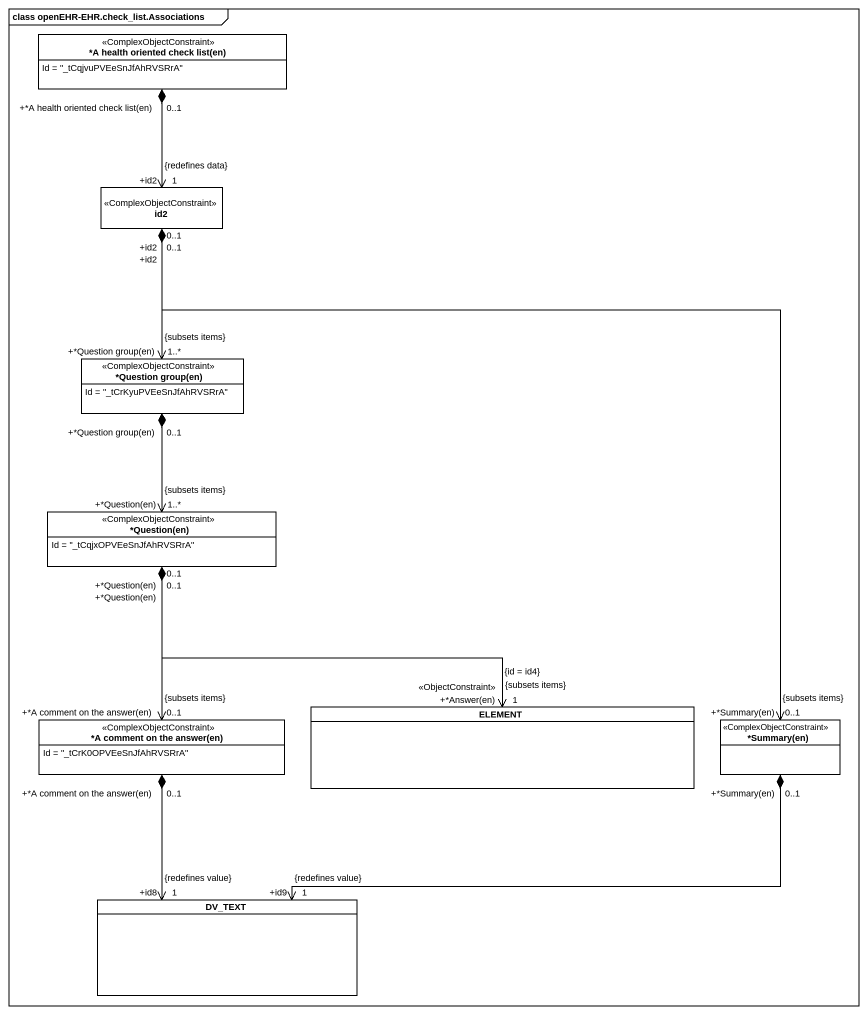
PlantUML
@startuml
mainframe class openEHR-EHR.check_list.Associations
hide circle
hide empty members
class "*A health oriented check list(en)" as A_health_oriented_check <<ComplexObjectConstraint>> {
  Id = "_tCqjvuPVEeSnJfAhRVSRrA"
}
class id2 <<ComplexObjectConstraint>>
class "*Question group(en)" as Question_group_en <<ComplexObjectConstraint>> {
  Id = "_tCrKyuPVEeSnJfAhRVSRrA"
}
class "*Question(en)" as Question_en <<ComplexObjectConstraint>> {
  Id = "_tCqjxOPVEeSnJfAhRVSRrA"
}
class "*A comment on the answer(en)" as A_comment_on_the_answer_en <<ComplexObjectConstraint>> {
  Id = "_tCrK0OPVEeSnJfAhRVSRrA"
}
class ELEMENT
class "*Summary(en)" as Summary_en <<ComplexObjectConstraint>>
class DV_TEXT
A_health_oriented_check "+*A health oriented check list(en)\n0..1" *--> "+id2\n1\n{redefines data}" id2
id2 "+id2\n0..1" *--> "+*Question group(en)\n1..*\n{subsets items}" Question_group_en
id2 "+id2\n0..1" *--> "+*Summary(en)\n0..1\n{subsets items}" Summary_en
Question_group_en "+*Question group(en)\n0..1" *--> "+*Question(en)\n1..*\n{subsets items}" Question_en
Question_en "+*Question(en)\n0..1" *--> "+*A comment on the answer(en)\n0..1\n{subsets items}" A_comment_on_the_answer_en
Question_en "+*Question(en)\n0..1" *--> "+*Answer(en)\n<<ObjectConstraint>>\n1\n{id = id4}\n{subsets items}" ELEMENT
A_comment_on_the_answer_en "+*A comment on the answer(en)\n0..1" *--> "+id8\n1\n{redefines value}" DV_TEXT
Summary_en "+*Summary(en)\n0..1" *-left-> "+id9\n1\n{redefines value}" DV_TEXT
@enduml
